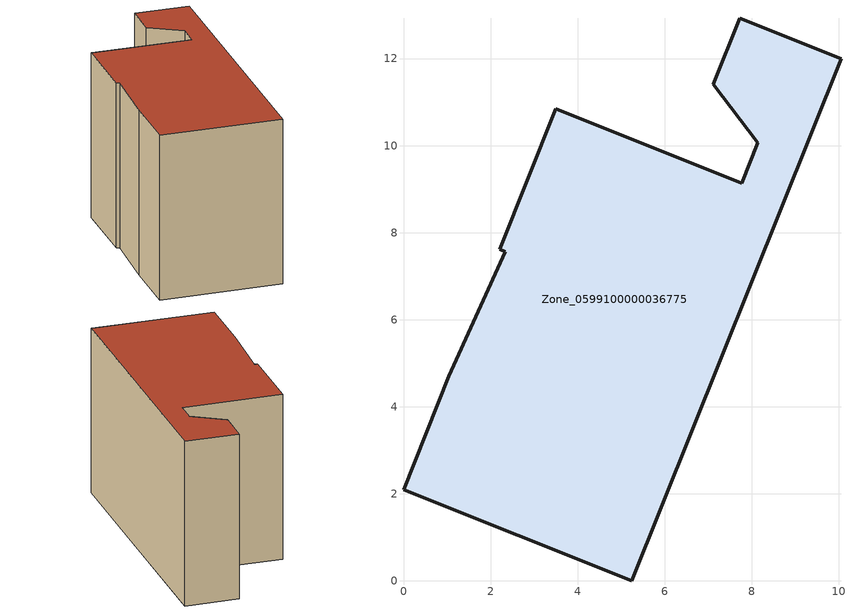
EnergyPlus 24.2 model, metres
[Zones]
Zone_0599100000036775
 floor ground (C_G): 2.34,7.56 2.21,7.61 3.5,10.85 7.77,9.13 8.14,10.06 7.11,11.41 7.72,12.93 10.05,12 5.24,0 0,2.09 1.04,4.7 z0.31
 wall outside (C_F): 10.05,12 7.72,12.93 7.11,11.41 8.14,10.06 7.77,9.13 3.5,10.85 2.21,7.61 2.34,7.56 1.04,4.7 0,2.09 5.24,0 10.05,12 z0.31:8.11
 roof outside (C_R): 2.34,7.56 1.04,4.7 0,2.09 5.24,0 10.05,12 7.72,12.93 7.11,11.41 8.14,10.06 7.77,9.13 3.5,10.85 2.21,7.61 z8.11
[BUILDING]
Pand.0599100000036775: North Axis=0; Terrain=City; Loads Convergence Tolerance Value=0.04; Temperature Convergence Tolerance Value=0.4; Solar Distribution=FullExterior; Maximum Number of Warmup Days=25; Minimum Number of Warmup Days=1
[Site:Location]
Rotterdam.The.Hague.AP_ZH_NLD Design_Conditions: Latitude=51.96; Longitude=4.45; Time Zone=1; Elevation=-4.5
[SITE:GROUNDTEMPERATURE:BUILDINGSURFACE]
18, 18, 18, 18, 18, 18, 18, 18, 18, 18, 18, 18
[MATERIAL] Thermal Absorptance=0.9; Solar Absorptance=0.7; Visible Absorptance=0.7
Name | Roughness | Thickness | Conductivity | Density | Specific Heat
G.TC.1975-1991 | MediumSmooth | 0.15 | 0.288461 | 540 | 1210
F.TC.1975-1991 | Rough | 0.3 | 0.230769 | 1920 | 840
R.TC.1975-1991 | MediumRough | 0.2 | 0.153846 | 1500 | 1000
[CONSTRUCTION]
C_G: G.TC.1975-1991
C_F: F.TC.1975-1991
C_R: R.TC.1975-1991
[ZONE]
Zone_0599100000036775: Type=1; Multiplier=1; Ceiling Height=Autocalculate; Volume=Autocalculate; Floor Area=autocalculate; Part of Total Floor Area=Yes
[ZONEINFILTRATION:DESIGNFLOWRATE]
Infil_Zone_0599100000036775: Zone or ZoneList or Space or SpaceList=Zone_0599100000036775; Schedule=AlwaysOn; Design Flow Rate Calculation Method=Flow/Area; Flow Rate per Floor Area=0.003; Constant Term Coefficient=1; Temperature Term Coefficient=0; Velocity Term Coefficient=0; Velocity Squared Term Coefficient=0
[HVACTEMPLATE:ZONE:IDEALLOADSAIRSYSTEM]
Zone_0599100000036775: Maximum Heating Supply Air Temperature=50; Minimum Cooling Supply Air Temperature=13; Maximum Heating Supply Air Humidity Ratio=0.0156; Minimum Cooling Supply Air Humidity Ratio=0.0077; Heating Limit=NoLimit; Cooling Limit=NoLimit; Dehumidification Control Type=ConstantSensibleHeatRatio; Cooling Sensible Heat Ratio=0.7; Dehumidification Setpoint=60; Humidification Control Type=None; Humidification Setpoint=30; Outdoor Air Method=None; Outdoor Air Flow Rate per Person=0.00944; Outdoor Air Flow Rate per Zone Floor Area=0; Outdoor Air Flow Rate per Zone=0; Demand Controlled Ventilation Type=None; Outdoor Air Economizer Type=NoEconomizer; Heat Recovery Type=None; Sensible Heat Recovery Effectiveness=0.7; Latent Heat Recovery Effectiveness=0.65
[ZONECONTROL:THERMOSTAT]
ThermostatControl_Zone_0599100000036775: Zone or ZoneList=Zone_0599100000036775; Control Type Schedule=DualSetpointControlType; Control 1=Thermostat_Zone_0599100000036775; Temperature Difference Between Cutout And Setpoint=0
[THERMOSTATSETPOINT:DUALSETPOINT]
Thermostat_Zone_0599100000036775: Heating Setpoint Temperature Schedule=HeatingSetpoint_Zone_0599100000036775; Cooling Setpoint Temperature Schedule=CoolingSetpoint_Zone_0599100000036775
[SCHEDULE:COMPACT]
HeatingSetpoint_Zone_0599100000036775: Through: 12/31, For: AllDays, Until: 24:00, 21
CoolingSetpoint_Zone_0599100000036775: Through: 12/31, For: AllDays, Until: 24:00, 24
DualSetpointControlType: Through: 12/31, For: AllDays, Until: 24:00, 4
AlwaysOn: Through: 12/31, For: AllDays, Until: 24:00, 1
